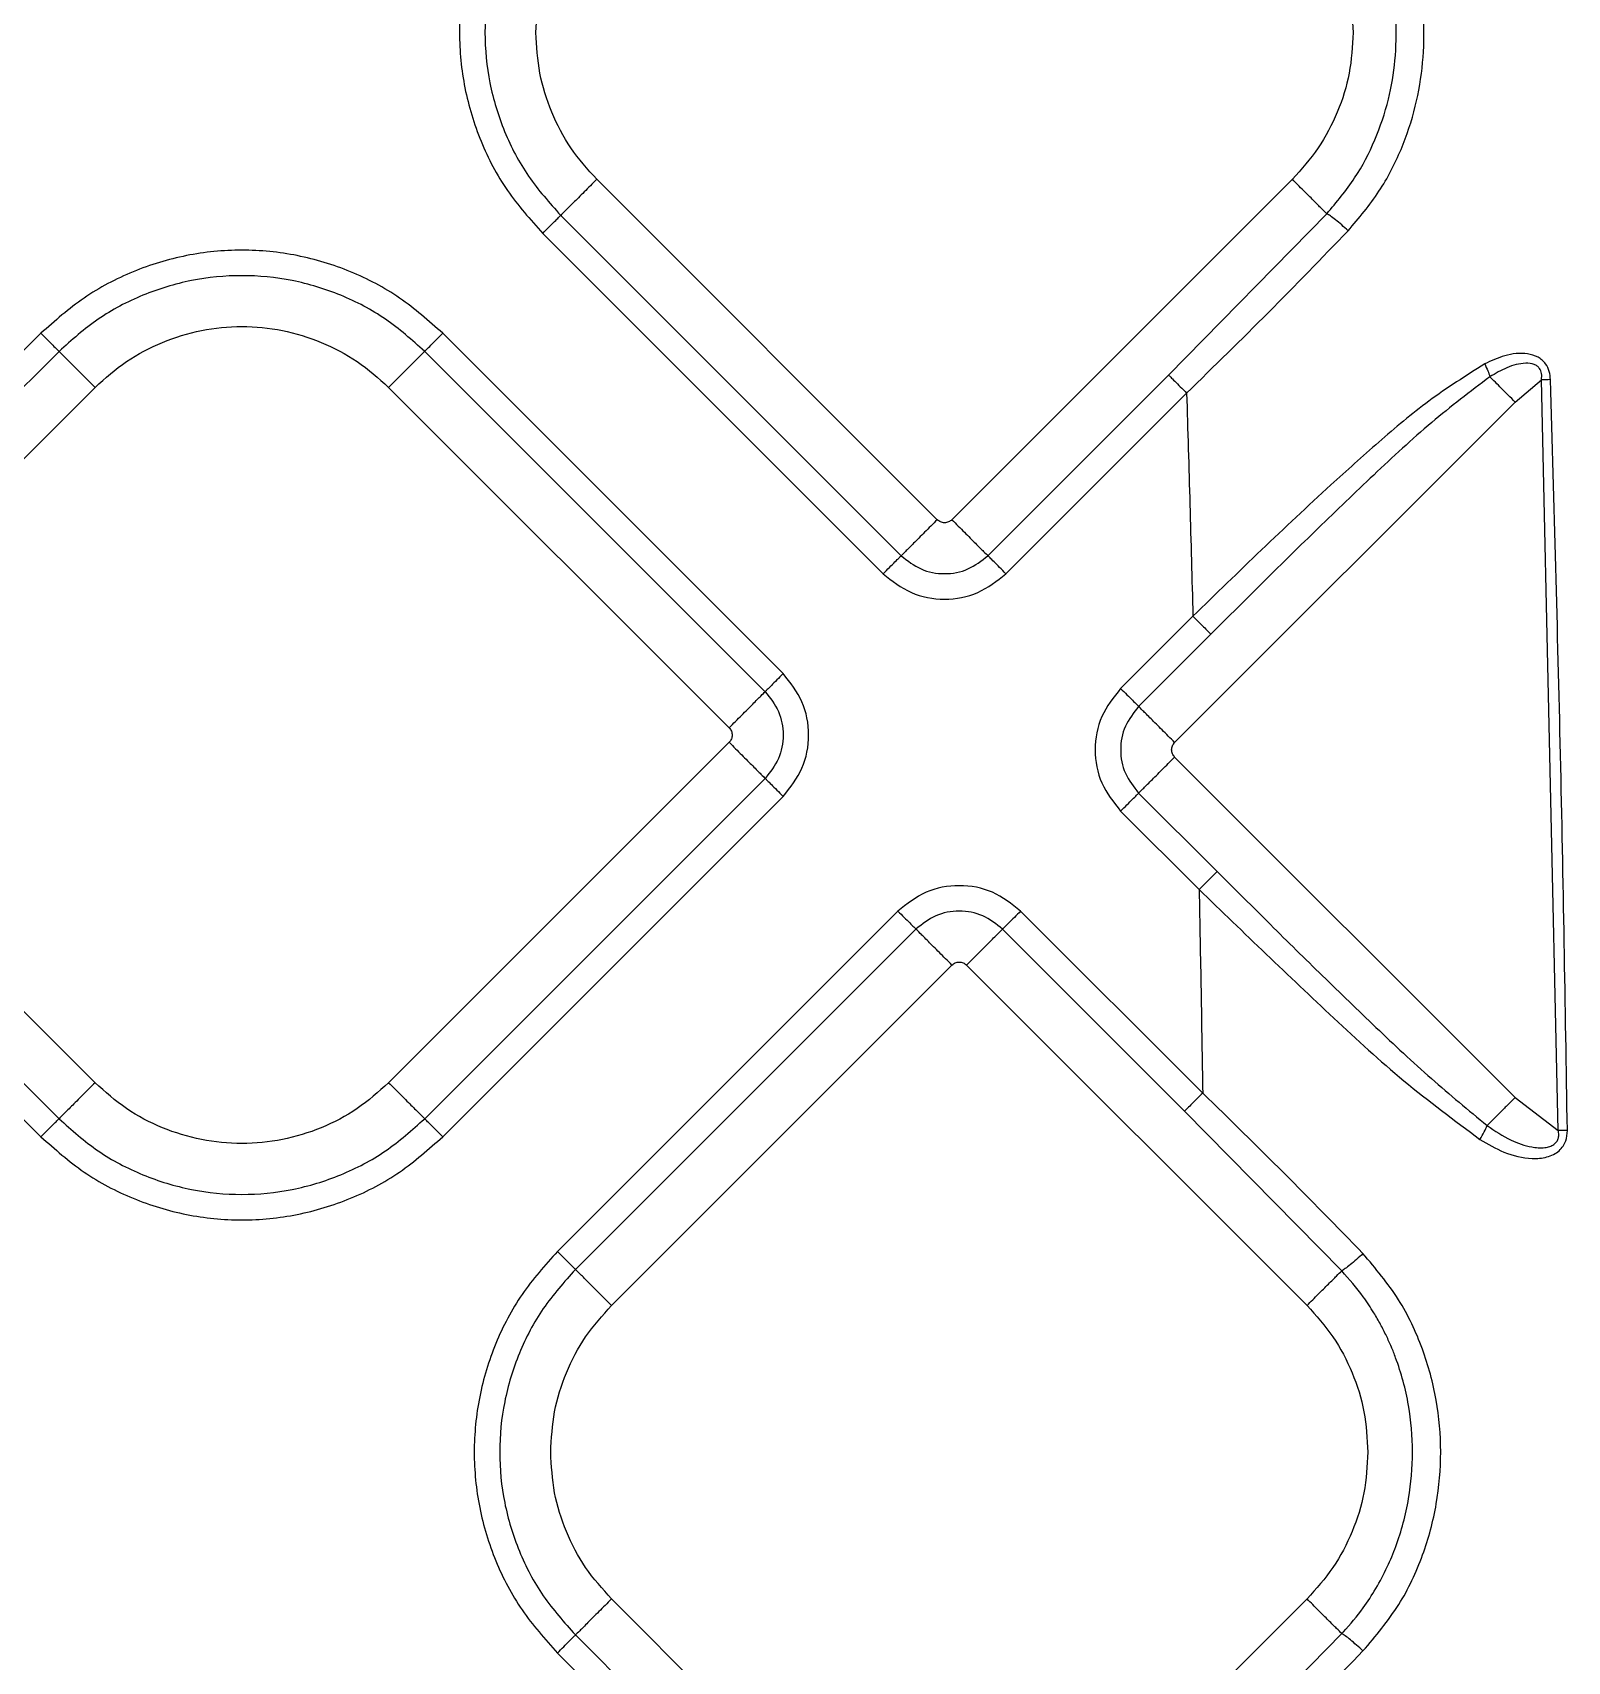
# Model space of a CAD drawing. Extents: x 939 to 1039, y 781 to 934.
# Drawn here: x 1004.002 to 1006.972, y 844.993 to 848.146 of the extents above; entities that cross this region are included whole.
import ezdxf

# ---------------------------------------------------------------- set-up
doc = ezdxf.new("R2010")
doc.units = 0
doc.header["$MEASUREMENT"] = 0
doc.layers.add('1', color=4, linetype='Continuous')

# ---------------------------------------------------------------- blocks, each defined once
blk = doc.blocks.new('Envoy')
at = {"layer": '1', "color": 3, "linetype": 'Continuous', "lineweight": 25}
for p, q in [((67.0988, 48.0285), (66.4399, 48.6874)), ((67.7859, 48.6874), (67.127, 48.0285)), ((67.5464, 48.3085), (67.8525, 48.6208)), ((66.3702, 48.6176), (67.029, 47.9588)), ((66.3354, 48.5828), (66.9942, 47.924)), ((65.3645, 48.3893), (64.7057, 47.7305)), ((66.8006, 47.7305), (66.1418, 48.3893)), ((65.3994, 48.3544), (64.7406, 47.6956)), ((66.7658, 47.6956), (66.107, 48.3544)), ((67.1968, 47.9588), (67.5464, 48.3085)), ((64.8103, 47.6258), (65.4691, 48.2847)), ((66.0372, 48.2847), (66.6961, 47.6258)), ((67.2317, 47.924), (67.5813, 48.2736)), ((68.2171, 48.2562), (68.2678, 48.2991)), ((68.3005, 46.8462), (68.2678, 48.2991)), ((67.5582, 47.5973), (68.2171, 48.2562)), ((67.5935, 47.8417), (67.4537, 47.7019)), ((67.6284, 47.8069), (67.4885, 47.6671)), ((65.4691, 46.9387), (64.8103, 47.5976)), ((66.6961, 47.5976), (66.0372, 46.9387)), ((67.5582, 47.5691), (68.2171, 46.9102)), ((64.7406, 47.5278), (65.3994, 46.869)), ((66.107, 46.869), (66.7658, 47.5278)), ((64.7057, 47.493), (65.3645, 46.8342)), ((66.1418, 46.8342), (66.8006, 47.493)), ((67.4885, 47.4993), (67.6404, 47.3475)), ((67.4537, 47.4645), (67.6055, 47.3126)), ((67.0227, 47.2709), (66.3639, 46.6121)), ((67.6124, 46.9187), (67.2602, 47.2709)), ((67.0576, 47.2361), (66.3987, 46.5773)), ((67.5775, 46.8838), (67.2253, 47.2361)), ((66.4684, 46.5075), (67.1273, 47.1664)), ((67.1556, 47.1664), (67.8144, 46.5075)), ((68.2171, 46.9102), (68.3005, 46.8462)), ((67.8814, 46.5745), (67.5775, 46.8838)), ((68.3181, 46.8465), (68.3005, 46.8462)), ((67.1273, 45.2806), (66.4684, 45.9394)), ((67.8144, 45.9394), (67.1556, 45.2806)), ((66.3987, 45.8697), (67.0576, 45.2108)), ((67.5877, 45.5732), (67.8815, 45.8723)), ((66.3639, 45.8348), (67.0227, 45.176))]:
    blk.add_line(p, q, dxfattribs=at)
for points, knots in [([(66.3354, 49.3601), (66.3114, 49.3332), (66.2634, 49.2794), (66.2131, 49.1829), (66.1814, 49.0794), (66.1709, 48.9714), (66.1814, 48.8635), (66.2131, 48.7599), (66.2634, 48.6634), (66.3114, 48.6097), (66.3354, 48.5828)], [0, 0, 0, 0, 0.125, 0.25, 0.375, 0.5, 0.625, 0.75, 0.875, 1, 1, 1, 1]), ([(66.3702, 49.3252), (66.3484, 49.3008), (66.3047, 49.2518), (66.2589, 49.164), (66.2301, 49.0697), (66.2205, 48.9714), (66.2301, 48.8732), (66.2589, 48.7789), (66.3047, 48.6911), (66.3484, 48.6421), (66.3702, 48.6176)], [0, 0, 0, 0, 0.125, 0.25, 0.375, 0.5, 0.625, 0.75, 0.875, 1, 1, 1, 1]), ([(66.3223, 48.9714), (66.3238, 48.9977), (66.3267, 49.0503), (66.3508, 49.126), (66.3873, 49.1966), (66.4224, 49.2359), (66.4399, 49.2555)], [0, 0, 0, 0, 0.25, 0.499999, 0.750001, 1, 1, 1, 1]), ([(67.7859, 49.2555), (67.8034, 49.2359), (67.8385, 49.1966), (67.875, 49.126), (67.8991, 49.0503), (67.9021, 48.9977), (67.9035, 48.9714)], [0, 0, 0, 0, 0.250001, 0.500001, 0.750001, 1, 1, 1, 1]), ([(67.8525, 48.6208), (67.8714, 48.6432), (67.9083, 48.6869), (67.9474, 48.7627), (67.9732, 48.8396), (67.9863, 48.918), (67.9882, 48.9958), (67.9786, 49.073), (67.9584, 49.1502), (67.9349, 49.1981), (67.9226, 49.2231)], [0, 0, 0, 0, 0.136126, 0.265114, 0.393391, 0.511418, 0.632008, 0.75289, 0.870743, 1, 1, 1, 1]), ([(67.8938, 48.5878), (67.9148, 48.6125), (67.9555, 48.6606), (67.9978, 48.7433), (68.0258, 48.8274), (68.0448, 48.9406), (68.0389, 49.0561), (68.0096, 49.1674), (67.9842, 49.2198), (67.9713, 49.2463)], [0, 0, 0, 0, 0.138046, 0.267991, 0.392529, 0.513871, 0.753115, 0.874809, 1, 1, 1, 1]), ([(66.4399, 48.6874), (66.4224, 48.707), (66.3873, 48.7463), (66.3508, 48.8168), (66.3267, 48.8925), (66.3238, 48.9451), (66.3223, 48.9714)], [0, 0, 0, 0, 0.249999, 0.500001, 0.75, 1, 1, 1, 1]), ([(67.9035, 48.9714), (67.9021, 48.9451), (67.8991, 48.8925), (67.875, 48.8168), (67.8385, 48.7463), (67.8034, 48.707), (67.7859, 48.6874)], [0, 0, 0, 0, 0.249999, 0.499999, 0.749999, 1, 1, 1, 1]), ([(66.4399, 48.6874), (66.4317, 48.6791), (66.4151, 48.6625), (66.3934, 48.6409), (66.3768, 48.6243), (66.3724, 48.6199), (66.3702, 48.6176)], [0, 0, 0, 0, 0.2499976, 0.4999941, 0.7499897, 1, 1, 1, 1]), ([(67.8525, 48.6208), (67.8494, 48.6238), (67.8433, 48.6299), (67.8272, 48.6461), (67.8076, 48.6657), (67.7931, 48.6801), (67.7859, 48.6874)], [0, 0, 0, 0, 0.2500034, 0.4999895, 0.7499963, 1, 1, 1, 1]), ([(67.8938, 48.5878), (67.8897, 48.5916), (67.8814, 48.5992), (67.8694, 48.6093), (67.8589, 48.6172), (67.8546, 48.6196), (67.8525, 48.6208)], [0, 0, 0, 0, 0.249997, 0.500007, 0.750009, 1, 1, 1, 1]), ([(66.3354, 48.5828), (66.3395, 48.5869), (66.3478, 48.5952), (66.3586, 48.606), (66.3669, 48.6143), (66.3691, 48.6165), (66.3702, 48.6176)], [0, 0, 0, 0, 0.250006, 0.500004, 0.749999, 1, 1, 1, 1]), ([(67.5813, 48.2736), (67.6344, 48.3255), (67.7403, 48.4289), (67.8427, 48.5349), (67.8938, 48.5878)], [0, 0, 0, 0, 0.500805, 1, 1, 1, 1]), ([(66.1418, 48.3893), (66.1149, 48.4133), (66.0612, 48.4612), (65.9647, 48.5115), (65.8611, 48.5432), (65.7532, 48.5538), (65.6452, 48.5432), (65.5417, 48.5115), (65.4452, 48.4612), (65.3914, 48.4133), (65.3645, 48.3893)], [0, 0, 0, 0, 0.125, 0.249999, 0.375, 0.499999, 0.625, 0.749999, 0.875, 1, 1, 1, 1]), ([(66.107, 48.3544), (66.0825, 48.3762), (66.0336, 48.4199), (65.9457, 48.4657), (65.8515, 48.4945), (65.7532, 48.5041), (65.6549, 48.4945), (65.5606, 48.4657), (65.4728, 48.4199), (65.4239, 48.3762), (65.3994, 48.3544)], [0, 0, 0, 0, 0.125, 0.25, 0.375, 0.5, 0.625, 0.75, 0.875001, 1, 1, 1, 1]), ([(65.4691, 48.2847), (65.4888, 48.3022), (65.5281, 48.3373), (65.5986, 48.374), (65.6743, 48.3972), (65.7532, 48.4049), (65.8321, 48.3972), (65.9078, 48.374), (65.9783, 48.3373), (66.0176, 48.3022), (66.0372, 48.2847)], [0, 0, 0, 0, 0.125, 0.250001, 0.374999, 0.5, 0.624999, 0.75, 0.874999, 1, 1, 1, 1]), ([(65.3645, 48.3893), (65.3687, 48.3851), (65.3769, 48.3768), (65.3878, 48.366), (65.3961, 48.3577), (65.3983, 48.3555), (65.3994, 48.3544)], [0, 0, 0, 0, 0.250015, 0.500003, 0.750002, 1, 1, 1, 1]), ([(66.107, 48.3544), (66.1081, 48.3555), (66.1103, 48.3577), (66.1186, 48.366), (66.1294, 48.3768), (66.1377, 48.3851), (66.1418, 48.3893)], [0, 0, 0, 0, 0.250001, 0.500003, 0.749994, 1, 1, 1, 1]), ([(65.4691, 48.2847), (65.4608, 48.293), (65.4443, 48.3095), (65.4226, 48.3312), (65.406, 48.3478), (65.4016, 48.3522), (65.3994, 48.3544)], [0, 0, 0, 0, 0.249999, 0.499996, 0.749992, 1, 1, 1, 1]), ([(66.107, 48.3544), (66.1048, 48.3522), (66.1003, 48.3478), (66.0837, 48.3312), (66.0621, 48.3095), (66.0455, 48.293), (66.0372, 48.2847)], [0, 0, 0, 0, 0.250011, 0.500003, 0.75, 1, 1, 1, 1]), ([(68.2854, 48.2997), (68.285, 48.305), (68.284, 48.316), (68.2777, 48.329), (68.2695, 48.3377), (68.2583, 48.3454), (68.2338, 48.3526), (68.1972, 48.3483), (68.1709, 48.336), (68.1581, 48.33)], [0, 0, 0, 0, 0.095964, 0.198989, 0.256106, 0.318076, 0.453863, 0.734774, 1, 1, 1, 1]), ([(67.5464, 48.3085), (67.5475, 48.3074), (67.5498, 48.3052), (67.5581, 48.2969), (67.5689, 48.286), (67.5772, 48.2778), (67.5813, 48.2736)], [0, 0, 0, 0, 0.2500018, 0.5000031, 0.7499942, 1, 1, 1, 1]), ([(68.1581, 48.33), (68.1216, 48.307), (68.0502, 48.2619), (67.9533, 48.1795), (67.8, 48.0426), (67.6818, 47.9276), (67.5935, 47.8417)], [0, 0, 0, 0, 0.176267, 0.345185, 0.510917, 1, 1, 1, 1]), ([(68.1681, 48.3051), (68.1302, 48.2763), (68.0523, 48.2171), (67.944, 48.116), (67.8363, 48.013), (67.7316, 47.9099), (67.6627, 47.8411), (67.6284, 47.8069)], [0, 0, 0, 0, 0.195957, 0.402343, 0.604222, 0.803033, 1, 1, 1, 1]), ([(68.1581, 48.33), (68.1602, 48.3256), (68.1645, 48.3167), (68.1669, 48.309), (68.1681, 48.3051)], [0, 0, 0, 0, 0.499997, 1, 1, 1, 1]), ([(68.2678, 48.2991), (68.2683, 48.3034), (68.2689, 48.3094), (68.2669, 48.317), (68.2641, 48.3219), (68.2597, 48.3262), (68.2509, 48.3306), (68.2305, 48.3326), (68.2005, 48.3242), (68.1789, 48.3115), (68.1681, 48.3051)], [0, 0, 0, 0, 0.096356, 0.13847, 0.179174, 0.22729, 0.280085, 0.41148, 0.707124, 1, 1, 1, 1]), ([(68.2171, 48.2562), (68.2126, 48.2607), (68.2036, 48.2697), (68.1906, 48.2827), (68.1784, 48.2948), (68.1716, 48.3017), (68.1681, 48.3051)], [0, 0, 0, 0, 0.249996, 0.500005, 0.750012, 1, 1, 1, 1]), ([(67.5813, 48.2736), (67.5835, 48.2016), (67.5878, 48.0577), (67.5916, 47.9137), (67.5935, 47.8417)], [0, 0, 0, 0, 0.500008, 1, 1, 1, 1]), ([(68.2854, 48.2997), (68.2826, 48.2996), (68.2768, 48.2994), (68.2708, 48.2992), (68.2678, 48.2991)], [0, 0, 0, 0, 0.500013, 1, 1, 1, 1]), ([(68.3181, 46.8465), (68.3142, 47.0887), (68.3063, 47.5732), (68.2924, 48.0575), (68.2854, 48.2997)], [0, 0, 0, 0, 0.500009, 1, 1, 1, 1]), ([(67.0988, 48.0285), (67.0905, 48.0203), (67.0739, 48.0037), (67.0523, 47.982), (67.0357, 47.9655), (67.0313, 47.961), (67.029, 47.9588)], [0, 0, 0, 0, 0.249998, 0.499997, 0.749989, 1, 1, 1, 1]), ([(67.127, 48.0285), (67.125, 48.0269), (67.1208, 48.0236), (67.1129, 48.0222), (67.105, 48.0236), (67.1008, 48.0269), (67.0988, 48.0285)], [0, 0, 0, 0, 0.25023, 0.499982, 0.74977, 1, 1, 1, 1]), ([(67.127, 48.0285), (67.1353, 48.0203), (67.1519, 48.0037), (67.1735, 47.982), (67.1901, 47.9655), (67.1946, 47.961), (67.1968, 47.9588)], [0, 0, 0, 0, 0.249998, 0.499996, 0.749991, 1, 1, 1, 1]), ([(66.9942, 47.924), (66.9983, 47.9281), (67.0066, 47.9364), (67.0174, 47.9472), (67.0257, 47.9555), (67.0279, 47.9577), (67.029, 47.9588)], [0, 0, 0, 0, 0.2500101, 0.4999958, 0.7500013, 1, 1, 1, 1]), ([(67.029, 47.9588), (67.0413, 47.9491), (67.0658, 47.9298), (67.1129, 47.9212), (67.16, 47.9298), (67.1845, 47.9491), (67.1968, 47.9588)], [0, 0, 0, 0, 0.249861, 0.499985, 0.750127, 1, 1, 1, 1]), ([(67.2317, 47.924), (67.2275, 47.9281), (67.2192, 47.9364), (67.2084, 47.9472), (67.2001, 47.9555), (67.1979, 47.9577), (67.1968, 47.9588)], [0, 0, 0, 0, 0.25, 0.499997, 0.749996, 1, 1, 1, 1]), ([(66.9942, 47.924), (67.0115, 47.9102), (67.0463, 47.8828), (67.1129, 47.8708), (67.1796, 47.8828), (67.2143, 47.9102), (67.2317, 47.924)], [0, 0, 0, 0, 0.25007, 0.499984, 0.749929, 1, 1, 1, 1]), ([(67.5935, 47.8417), (67.5976, 47.8376), (67.6059, 47.8293), (67.6167, 47.8185), (67.625, 47.8102), (67.6272, 47.808), (67.6284, 47.8069)], [0, 0, 0, 0, 0.2500025, 0.5000021, 0.7500031, 1, 1, 1, 1]), ([(66.8006, 47.7305), (66.7965, 47.7263), (66.7882, 47.718), (66.7774, 47.7072), (66.7691, 47.6989), (66.7669, 47.6967), (66.7658, 47.6956)], [0, 0, 0, 0, 0.250007, 0.5, 0.750003, 1, 1, 1, 1]), ([(66.8006, 47.493), (66.8144, 47.5103), (66.8418, 47.5451), (66.8539, 47.6117), (66.8418, 47.6784), (66.8144, 47.7131), (66.8006, 47.7305)], [0, 0, 0, 0, 0.2500705, 0.5000174, 0.7499339, 1, 1, 1, 1]), ([(66.6961, 47.6258), (66.7044, 47.6341), (66.7209, 47.6507), (66.7426, 47.6723), (66.7592, 47.6889), (66.7636, 47.6934), (66.7658, 47.6956)], [0, 0, 0, 0, 0.249998, 0.499995, 0.74999, 1, 1, 1, 1]), ([(66.7658, 47.6956), (66.7755, 47.6833), (66.7948, 47.6588), (66.8034, 47.6117), (66.7948, 47.5647), (66.7755, 47.5401), (66.7658, 47.5278)], [0, 0, 0, 0, 0.24986, 0.499986, 0.750125, 1, 1, 1, 1]), ([(67.4537, 47.7019), (67.44, 47.6846), (67.4125, 47.6498), (67.4005, 47.5832), (67.4125, 47.5166), (67.44, 47.4818), (67.4537, 47.4645)], [0, 0, 0, 0, 0.250066, 0.499982, 0.749929, 1, 1, 1, 1]), ([(67.4537, 47.7019), (67.4578, 47.6978), (67.4661, 47.6895), (67.4769, 47.6787), (67.4852, 47.6704), (67.4874, 47.6682), (67.4885, 47.6671)], [0, 0, 0, 0, 0.250006, 0.5, 0.750003, 1, 1, 1, 1]), ([(67.4885, 47.6671), (67.4789, 47.6548), (67.4595, 47.6303), (67.4509, 47.5832), (67.4595, 47.5361), (67.4789, 47.5116), (67.4885, 47.4993)], [0, 0, 0, 0, 0.249861, 0.499986, 0.750125, 1, 1, 1, 1]), ([(67.5582, 47.5973), (67.55, 47.6056), (67.5334, 47.6222), (67.5118, 47.6438), (67.4952, 47.6604), (67.4907, 47.6648), (67.4885, 47.6671)], [0, 0, 0, 0, 0.250003, 0.499995, 0.74999, 1, 1, 1, 1]), ([(66.6961, 47.6258), (66.6977, 47.6238), (66.701, 47.6196), (66.7024, 47.6117), (66.701, 47.6038), (66.6977, 47.5996), (66.6961, 47.5976)], [0, 0, 0, 0, 0.250233, 0.5, 0.749763, 1, 1, 1, 1]), ([(66.6961, 47.5976), (66.7044, 47.5893), (66.7209, 47.5727), (66.7426, 47.5511), (66.7592, 47.5345), (66.7636, 47.5301), (66.7658, 47.5278)], [0, 0, 0, 0, 0.249998, 0.499995, 0.74999, 1, 1, 1, 1]), ([(67.5582, 47.5691), (67.5566, 47.5711), (67.5534, 47.5753), (67.5519, 47.5832), (67.5534, 47.5911), (67.5566, 47.5953), (67.5582, 47.5973)], [0, 0, 0, 0, 0.2502324, 0.5, 0.7497676, 1, 1, 1, 1]), ([(67.4885, 47.4993), (67.4907, 47.5015), (67.4952, 47.506), (67.5118, 47.5226), (67.5334, 47.5442), (67.55, 47.5608), (67.5582, 47.5691)], [0, 0, 0, 0, 0.25001, 0.500004, 0.749997, 1, 1, 1, 1]), ([(66.7658, 47.5278), (66.7669, 47.5267), (66.7691, 47.5245), (66.7774, 47.5162), (66.7882, 47.5054), (66.7965, 47.4971), (66.8006, 47.493)], [0, 0, 0, 0, 0.249997, 0.5, 0.749993, 1, 1, 1, 1]), ([(67.4537, 47.4645), (67.4578, 47.4686), (67.4661, 47.4769), (67.4769, 47.4877), (67.4852, 47.496), (67.4874, 47.4982), (67.4885, 47.4993)], [0, 0, 0, 0, 0.250007, 0.5, 0.750003, 1, 1, 1, 1]), ([(67.6404, 47.3475), (67.6393, 47.3464), (67.6371, 47.3442), (67.6288, 47.3359), (67.6179, 47.325), (67.6097, 47.3168), (67.6055, 47.3126)], [0, 0, 0, 0, 0.250002, 0.500004, 0.749995, 1, 1, 1, 1]), ([(67.6404, 47.3475), (67.6747, 47.3133), (67.7423, 47.2458), (67.8446, 47.1449), (67.9481, 47.045), (68.0529, 46.9464), (68.1266, 46.8857), (68.1628, 46.8559)], [0, 0, 0, 0, 0.201897, 0.398374, 0.59865, 0.802818, 1, 1, 1, 1]), ([(67.2602, 47.2709), (67.2428, 47.2847), (67.2081, 47.3121), (67.1414, 47.3241), (67.0748, 47.3121), (67.04, 47.2847), (67.0227, 47.2709)], [0, 0, 0, 0, 0.250069, 0.499984, 0.749929, 1, 1, 1, 1]), ([(67.6055, 47.3126), (67.6068, 47.247), (67.6093, 47.1157), (67.6114, 46.9843), (67.6124, 46.9187)], [0, 0, 0, 0, 0.500004, 1, 1, 1, 1]), ([(67.6055, 47.3126), (67.692, 47.2291), (67.8224, 47.1031), (68.0016, 46.9385), (68.0994, 46.8659), (68.149, 46.829)], [0, 0, 0, 0, 0.492032, 0.742076, 1, 1, 1, 1]), ([(67.0227, 47.2709), (67.0268, 47.2668), (67.0351, 47.2585), (67.0459, 47.2477), (67.0542, 47.2394), (67.0564, 47.2372), (67.0576, 47.2361)], [0, 0, 0, 0, 0.250002, 0.5, 0.75, 1, 1, 1, 1]), ([(67.2253, 47.2361), (67.213, 47.2458), (67.1885, 47.2651), (67.1414, 47.2737), (67.0944, 47.2651), (67.0698, 47.2458), (67.0576, 47.2361)], [0, 0, 0, 0, 0.249859, 0.499982, 0.750123, 1, 1, 1, 1]), ([(67.2602, 47.2709), (67.256, 47.2668), (67.2477, 47.2585), (67.2369, 47.2477), (67.2286, 47.2394), (67.2264, 47.2372), (67.2253, 47.2361)], [0, 0, 0, 0, 0.250011, 0.500006, 0.750003, 1, 1, 1, 1]), ([(67.1273, 47.1664), (67.119, 47.1746), (67.1024, 47.1912), (67.0808, 47.2129), (67.0642, 47.2295), (67.0598, 47.2339), (67.0576, 47.2361)], [0, 0, 0, 0, 0.249997, 0.499995, 0.74999, 1, 1, 1, 1]), ([(67.1556, 47.1664), (67.1638, 47.1746), (67.1804, 47.1912), (67.202, 47.2129), (67.2186, 47.2295), (67.2231, 47.2339), (67.2253, 47.2361)], [0, 0, 0, 0, 0.249998, 0.499997, 0.749989, 1, 1, 1, 1]), ([(67.1273, 47.1664), (67.1293, 47.168), (67.1335, 47.1713), (67.1414, 47.1727), (67.1493, 47.1713), (67.1535, 47.168), (67.1556, 47.1664)], [0, 0, 0, 0, 0.2502319, 0.4999816, 0.7497681, 1, 1, 1, 1]), ([(65.4691, 46.9387), (65.4608, 46.9305), (65.4443, 46.9139), (65.4226, 46.8922), (65.406, 46.8756), (65.4016, 46.8712), (65.3994, 46.869)], [0, 0, 0, 0, 0.249998, 0.499996, 0.749991, 1, 1, 1, 1]), ([(66.0372, 46.9387), (66.0176, 46.9212), (65.9783, 46.8861), (65.9078, 46.8494), (65.8321, 46.8262), (65.7532, 46.8185), (65.6743, 46.8262), (65.5986, 46.8494), (65.5281, 46.8861), (65.4888, 46.9212), (65.4691, 46.9387)], [0, 0, 0, 0, 0.125001, 0.25, 0.375001, 0.5, 0.625001, 0.75, 0.875001, 1, 1, 1, 1]), ([(66.0372, 46.9387), (66.0455, 46.9305), (66.0621, 46.9139), (66.0837, 46.8922), (66.1003, 46.8756), (66.1048, 46.8712), (66.107, 46.869)], [0, 0, 0, 0, 0.2499984, 0.499997, 0.749989, 1, 1, 1, 1]), ([(67.6124, 46.9187), (67.6083, 46.9146), (67.6, 46.9063), (67.5892, 46.8954), (67.5809, 46.8871), (67.5786, 46.8849), (67.5775, 46.8838)], [0, 0, 0, 0, 0.2499941, 0.5000077, 0.7500041, 1, 1, 1, 1]), ([(67.9225, 46.6081), (67.8717, 46.6604), (67.7698, 46.7649), (67.6649, 46.8674), (67.6124, 46.9187)], [0, 0, 0, 0, 0.49941, 1, 1, 1, 1]), ([(68.2171, 46.9102), (68.2119, 46.9051), (68.2016, 46.8947), (68.1869, 46.88), (68.1735, 46.8666), (68.1663, 46.8595), (68.1628, 46.8559)], [0, 0, 0, 0, 0.249997, 0.500006, 0.749998, 1, 1, 1, 1]), ([(65.3645, 46.8342), (65.3687, 46.8383), (65.3769, 46.8466), (65.3878, 46.8574), (65.3961, 46.8657), (65.3983, 46.8679), (65.3994, 46.869)], [0, 0, 0, 0, 0.250014, 0.500002, 0.750001, 1, 1, 1, 1]), ([(65.3994, 46.869), (65.4239, 46.8472), (65.4728, 46.8035), (65.5606, 46.7577), (65.6549, 46.7289), (65.7532, 46.7193), (65.8515, 46.7289), (65.9457, 46.7577), (66.0336, 46.8035), (66.0825, 46.8472), (66.107, 46.869)], [0, 0, 0, 0, 0.124999, 0.25, 0.375, 0.5, 0.625, 0.75, 0.875, 1, 1, 1, 1]), ([(66.1418, 46.8342), (66.1377, 46.8383), (66.1294, 46.8466), (66.1186, 46.8574), (66.1103, 46.8657), (66.1081, 46.8679), (66.107, 46.869)], [0, 0, 0, 0, 0.250005, 0.499996, 0.749998, 1, 1, 1, 1]), ([(68.149, 46.829), (68.152, 46.8339), (68.1579, 46.8438), (68.1612, 46.8519), (68.1628, 46.8559)], [0, 0, 0, 0, 0.499996, 1, 1, 1, 1]), ([(68.1628, 46.8559), (68.1778, 46.8457), (68.2046, 46.8275), (68.2434, 46.8141), (68.2695, 46.8119), (68.2839, 46.8148), (68.2917, 46.8185), (68.2974, 46.8238), (68.3008, 46.8304), (68.3018, 46.8382), (68.301, 46.8434), (68.3005, 46.8462)], [0, 0, 0, 0, 0.31586, 0.563576, 0.715121, 0.773883, 0.823933, 0.867596, 0.908577, 0.951485, 1, 1, 1, 1]), ([(65.3645, 46.8342), (65.3914, 46.8102), (65.4452, 46.7622), (65.5417, 46.7119), (65.6452, 46.6802), (65.7532, 46.6696), (65.8611, 46.6802), (65.9647, 46.7119), (66.0612, 46.7622), (66.1149, 46.8102), (66.1418, 46.8342)], [0, 0, 0, 0, 0.125, 0.250001, 0.375, 0.500001, 0.625, 0.750001, 0.875, 1, 1, 1, 1]), ([(68.149, 46.829), (68.1642, 46.8201), (68.1957, 46.8016), (68.2409, 46.7904), (68.2739, 46.7928), (68.2914, 46.7992), (68.3022, 46.8064), (68.3102, 46.8155), (68.317, 46.8286), (68.3177, 46.8395), (68.3181, 46.8465)], [0, 0, 0, 0, 0.251112, 0.52312, 0.663953, 0.731544, 0.794241, 0.851125, 0.903438, 1, 1, 1, 1]), ([(66.3639, 46.6121), (66.3399, 46.5852), (66.2919, 46.5315), (66.2416, 46.435), (66.2099, 46.3314), (66.1994, 46.2235), (66.2099, 46.1155), (66.2416, 46.012), (66.2919, 45.9155), (66.3399, 45.8617), (66.3639, 45.8348)], [0, 0, 0, 0, 0.125, 0.25, 0.375, 0.5, 0.625, 0.75, 0.875, 1, 1, 1, 1]), ([(66.3639, 46.6121), (66.368, 46.608), (66.3763, 46.5997), (66.3871, 46.5889), (66.3954, 46.5806), (66.3976, 46.5784), (66.3987, 46.5773)], [0, 0, 0, 0, 0.250005, 0.499996, 0.749998, 1, 1, 1, 1]), ([(67.9225, 46.6081), (67.9184, 46.6042), (67.9101, 46.5965), (67.898, 46.5862), (67.8876, 46.5782), (67.8835, 46.5757), (67.8814, 46.5745)], [0, 0, 0, 0, 0.25, 0.500001, 0.74999, 1, 1, 1, 1]), ([(67.9226, 45.8387), (67.9471, 45.8677), (67.9945, 45.9239), (68.0404, 46.0223), (68.0673, 46.1224), (68.0758, 46.224), (68.067, 46.3255), (68.0399, 46.4254), (67.994, 46.5233), (67.9469, 46.5793), (67.9225, 46.6081)], [0, 0, 0, 0, 0.1344787, 0.2606582, 0.3818554, 0.5007098, 0.6195099, 0.74046, 0.8661756, 1, 1, 1, 1]), ([(66.3987, 46.5773), (66.3769, 46.5528), (66.3332, 46.5038), (66.2874, 46.416), (66.2586, 46.3217), (66.249, 46.2235), (66.2586, 46.1252), (66.2874, 46.0309), (66.3332, 45.9431), (66.3769, 45.8942), (66.3987, 45.8697)], [0, 0, 0, 0, 0.125, 0.25, 0.375, 0.5, 0.625, 0.75, 0.875, 1, 1, 1, 1]), ([(66.4684, 46.5075), (66.4602, 46.5158), (66.4436, 46.5324), (66.422, 46.554), (66.4054, 46.5706), (66.4009, 46.575), (66.3987, 46.5773)], [0, 0, 0, 0, 0.2499984, 0.4999968, 0.7499889, 1, 1, 1, 1]), ([(67.8144, 46.5075), (67.8217, 46.5149), (67.8364, 46.5296), (67.8562, 46.5494), (67.8725, 46.5656), (67.8784, 46.5716), (67.8814, 46.5745)], [0, 0, 0, 0, 0.25, 0.500003, 0.750005, 1, 1, 1, 1]), ([(67.8815, 45.8723), (67.8816, 45.8723), (67.8818, 45.8726), (67.8829, 45.8737), (67.8976, 45.8894), (67.9206, 45.9173), (67.9485, 45.9599), (67.9696, 45.9999), (67.9935, 46.0572), (68.0133, 46.1315), (68.021, 46.2239), (68.0131, 46.3163), (67.9949, 46.3838), (67.9775, 46.4276), (67.9679, 46.4491), (67.9566, 46.4712), (67.942, 46.4966), (67.9184, 46.5325), (67.8959, 46.5581), (67.8814, 46.5745)], [0, 0, 0, 0, 0.000168, 0.001631, 0.005814, 0.083827, 0.142057, 0.203907, 0.259293, 0.383513, 0.500603, 0.617858, 0.741664, 0.770487, 0.801025, 0.833286, 0.867282, 0.914823, 1, 1, 1, 1]), ([(66.3508, 46.2235), (66.3523, 46.2498), (66.3552, 46.3024), (66.3793, 46.3781), (66.4158, 46.4486), (66.4509, 46.4879), (66.4684, 46.5075)], [0, 0, 0, 0, 0.25, 0.500001, 0.750001, 1, 1, 1, 1]), ([(67.8144, 46.5075), (67.8319, 46.4879), (67.867, 46.4486), (67.9036, 46.3781), (67.9276, 46.3024), (67.9306, 46.2498), (67.9321, 46.2235)], [0, 0, 0, 0, 0.249999, 0.499999, 0.75, 1, 1, 1, 1]), ([(66.4684, 45.9394), (66.4509, 45.9591), (66.4158, 45.9983), (66.3793, 46.0689), (66.3552, 46.1446), (66.3523, 46.1972), (66.3508, 46.2235)], [0, 0, 0, 0, 0.249999, 0.5, 0.75, 1, 1, 1, 1]), ([(67.9321, 46.2235), (67.9306, 46.1972), (67.9276, 46.1446), (67.9036, 46.0689), (67.867, 45.9983), (67.8319, 45.9591), (67.8144, 45.9394)], [0, 0, 0, 0, 0.25, 0.5, 0.750001, 1, 1, 1, 1]), ([(66.4684, 45.9394), (66.4602, 45.9311), (66.4436, 45.9146), (66.422, 45.8929), (66.4054, 45.8763), (66.4009, 45.8719), (66.3987, 45.8697)], [0, 0, 0, 0, 0.249999, 0.499997, 0.749989, 1, 1, 1, 1]), ([(67.8815, 45.8723), (67.8786, 45.8752), (67.8727, 45.8811), (67.8564, 45.8974), (67.8365, 45.9173), (67.8218, 45.932), (67.8144, 45.9394)], [0, 0, 0, 0, 0.249994, 0.499994, 0.749998, 1, 1, 1, 1]), ([(66.3639, 45.8348), (66.368, 45.839), (66.3763, 45.8472), (66.3871, 45.8581), (66.3954, 45.8664), (66.3976, 45.8686), (66.3987, 45.8697)], [0, 0, 0, 0, 0.250005, 0.499996, 0.749998, 1, 1, 1, 1]), ([(67.9226, 45.8387), (67.9184, 45.8426), (67.9101, 45.8504), (67.8981, 45.8607), (67.8877, 45.8687), (67.8836, 45.8711), (67.8815, 45.8723)], [0, 0, 0, 0, 0.249993, 0.500005, 0.749998, 1, 1, 1, 1]), ([(67.6225, 45.5384), (67.6733, 45.588), (67.7748, 45.6871), (67.8734, 45.7882), (67.9226, 45.8387)], [0, 0, 0, 0, 0.500613, 1, 1, 1, 1])]:
    blk.add_open_spline(points, degree=3, knots=knots, dxfattribs=at)

msp = doc.modelspace()

# ---------------------------------------------------------------- block references
at = {"layer": '1'}
msp.add_blockref('Envoy', (938.6538, 799.1744), dxfattribs=at)

doc.saveas('drawing.dxf')
